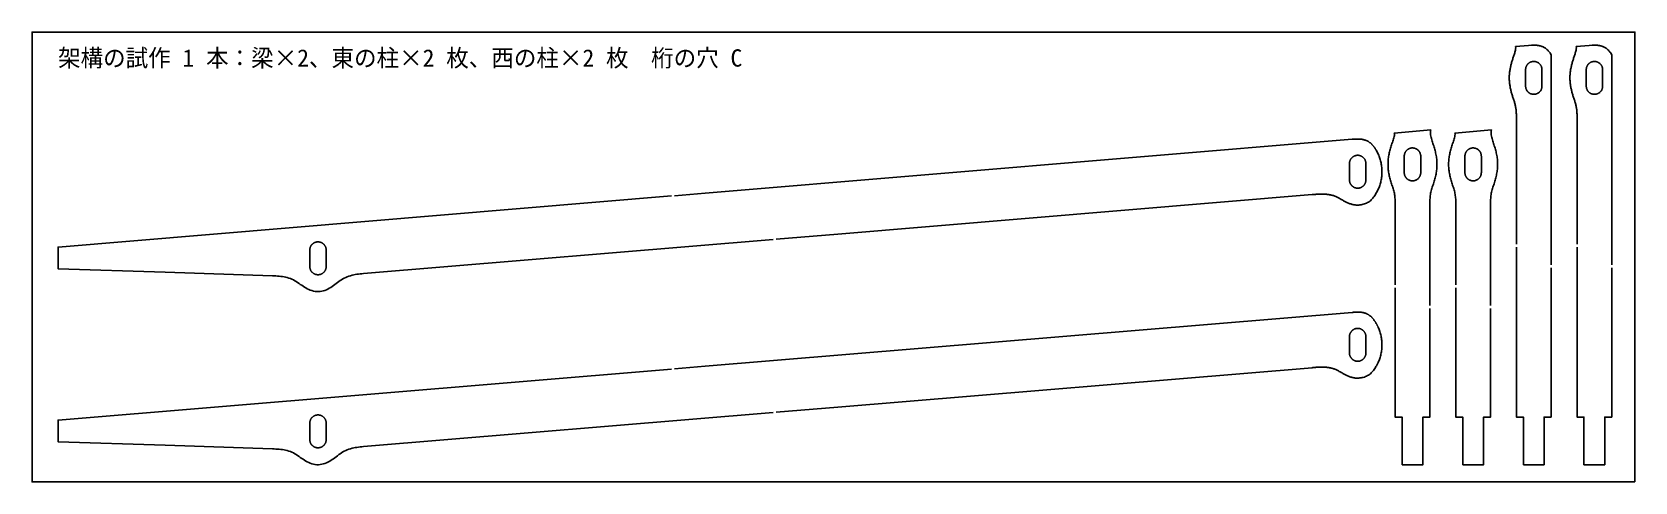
# Model space of a CAD drawing. Header units: millimetres. Extents: x 0 to 185, y 0 to 52.
import ezdxf

# ---------------------------------------------------------------- set-up
doc = ezdxf.new("R2010")
doc.units = ezdxf.units.MM
doc.layers.add('CUT_red', color=1, linetype='Continuous', true_color=0xff0000)
doc.layers.add('REF_delete', color=7, linetype='Continuous')

msp = doc.modelspace()

# ---------------------------------------------------------------- linework, layer by layer
at = {"layer": 'CUT_red', "true_color": 0xff0000}
for points in [[(171.32, 27.48), (171.32, 42.12), (171.32, 42.32), (171.32, 42.42), (171.32, 42.52), (171.31, 42.62), (171.31, 42.73), (171.3, 42.83), (171.29, 42.93), (171.28, 43.03), (171.27, 43.13), (171.25, 43.23), (171.23, 43.33), (171.21, 43.43), (171.19, 43.53), (171.17, 43.63), (171.14, 43.73), (171.11, 43.84), (171.08, 43.94), (171.05, 44.04), (171.02, 44.14), (170.98, 44.24), (170.95, 44.34), (170.92, 44.44), (170.88, 44.54), (170.85, 44.64), (170.82, 44.74), (170.79, 44.84), (170.76, 44.95), (170.73, 45.05), (170.7, 45.15), (170.68, 45.25), (170.66, 45.35), (170.63, 45.45), (170.61, 45.55), (170.59, 45.65), (170.58, 45.75), (170.56, 45.85), (170.55, 45.95), (170.53, 46.05), (170.52, 46.16), (170.52, 46.26), (170.51, 46.36), (170.5, 46.46), (170.5, 46.56), (170.5, 46.66), (170.5, 46.76), (170.5, 46.86), (170.5, 46.96), (170.51, 47.06), (170.52, 47.16), (170.53, 47.27), (170.54, 47.37), (170.55, 47.47), (170.56, 47.57), (170.58, 47.67), (170.6, 47.77), (170.62, 47.87), (170.64, 47.97), (170.66, 48.07), (170.68, 48.17), (170.71, 48.27), (170.74, 48.38), (170.77, 48.48), (170.79, 48.58), (170.83, 48.68), (170.86, 48.78), (170.89, 48.88), (170.92, 48.98), (170.96, 49.08), (170.99, 49.18), (171.02, 49.28), (171.06, 49.38), (171.09, 49.49), (171.12, 49.59), (171.15, 49.69), (171.17, 49.79), (171.2, 49.89), (171.22, 50), (171.23, 50.05), (171.23, 50.08), (171.23, 50.1), (171.24, 50.13), (171.24, 50.16), (171.24, 50.19), (171.24, 50.21), (171.23, 50.24), (171.23, 50.27), (171.22, 50.3), (171.22, 50.31), (171.22, 50.32), (172.7, 50.45), (173.06, 50.48), (173.24, 50.48), (173.41, 50.48), (173.59, 50.47), (173.67, 50.47), (173.76, 50.46), (173.84, 50.44), (173.92, 50.43), (174, 50.41), (174.08, 50.39), (174.16, 50.37), (174.24, 50.34), (174.31, 50.31), (174.39, 50.28), (174.46, 50.24), (174.53, 50.21), (174.6, 50.17), (174.66, 50.12), (174.73, 50.08), (174.76, 50.06), (174.79, 50.03), (174.83, 49.99), (174.94, 49.89), (174.99, 49.84), (175.04, 49.79), (175.08, 49.74), (175.12, 49.69), (175.2, 49.59), (175.27, 49.49), (175.33, 49.38), (175.33, 49.28), (175.33, 49.18), (175.33, 49.08), (175.33, 48.98), (175.33, 48.88), (175.33, 48.78), (175.33, 48.68), (175.33, 48.58), (175.33, 48.48), (175.33, 48.38), (175.33, 48.27), (175.33, 48.17), (175.33, 48.07), (175.33, 47.97), (175.33, 47.87), (175.33, 47.77), (175.33, 47.67), (175.33, 47.57), (175.33, 47.47), (175.33, 47.37), (175.33, 47.27), (175.33, 47.16), (175.33, 47.06), (175.33, 46.96), (175.33, 46.91), (175.33, 46.89), (175.33, 46.86), (175.33, 46.81), (175.33, 46.8), (175.33, 46.79), (175.33, 46.77), (175.33, 46.77), (175.33, 46.76), (175.33, 46.66), (175.33, 46.65), (175.33, 46.65), (175.33, 46.64), (175.33, 46.63), (175.33, 46.62), (175.33, 46.61), (175.33, 46.56), (175.33, 46.46), (175.33, 46.36), (175.33, 46.26), (175.33, 46.16), (175.33, 46.05), (175.33, 45.95), (175.33, 45.85), (175.33, 45.75), (175.33, 45.65), (175.33, 45.55), (175.33, 45.45), (175.33, 45.35), (175.33, 45.25), (175.33, 45.15), (175.33, 45.05), (175.33, 44.95), (175.33, 44.84), (175.33, 44.74), (175.33, 44.64), (175.33, 44.54), (175.33, 44.44), (175.33, 44.34), (175.33, 44.24), (175.33, 44.14), (175.33, 44.04), (175.33, 43.94), (175.33, 43.84), (175.33, 43.73), (175.33, 43.63), (175.33, 43.53), (175.33, 43.43), (175.33, 43.33), (175.33, 43.23), (175.33, 43.13), (175.33, 43.03), (175.33, 42.93), (175.33, 42.83), (175.33, 42.73), (175.33, 42.62), (175.33, 42.52), (175.33, 42.42), (175.33, 42.22), (175.33, 25.08)], [(178.32, 27.48), (178.32, 42.12), (178.32, 42.32), (178.32, 42.42), (178.32, 42.52), (178.31, 42.62), (178.31, 42.73), (178.3, 42.83), (178.29, 42.93), (178.28, 43.03), (178.27, 43.13), (178.25, 43.23), (178.23, 43.33), (178.21, 43.43), (178.19, 43.53), (178.17, 43.63), (178.14, 43.73), (178.11, 43.84), (178.08, 43.94), (178.05, 44.04), (178.02, 44.14), (177.98, 44.24), (177.95, 44.34), (177.92, 44.44), (177.88, 44.54), (177.85, 44.64), (177.82, 44.74), (177.79, 44.84), (177.76, 44.95), (177.73, 45.05), (177.7, 45.15), (177.68, 45.25), (177.66, 45.35), (177.63, 45.45), (177.61, 45.55), (177.59, 45.65), (177.58, 45.75), (177.56, 45.85), (177.55, 45.95), (177.53, 46.05), (177.52, 46.16), (177.52, 46.26), (177.51, 46.36), (177.5, 46.46), (177.5, 46.56), (177.5, 46.66), (177.5, 46.76), (177.5, 46.86), (177.5, 46.96), (177.51, 47.06), (177.52, 47.16), (177.53, 47.27), (177.54, 47.37), (177.55, 47.47), (177.56, 47.57), (177.58, 47.67), (177.6, 47.77), (177.62, 47.87), (177.64, 47.97), (177.66, 48.07), (177.68, 48.17), (177.71, 48.27), (177.74, 48.38), (177.77, 48.48), (177.79, 48.58), (177.83, 48.68), (177.86, 48.78), (177.89, 48.88), (177.92, 48.98), (177.96, 49.08), (177.99, 49.18), (178.02, 49.28), (178.06, 49.38), (178.09, 49.49), (178.12, 49.59), (178.15, 49.69), (178.17, 49.79), (178.2, 49.89), (178.22, 50), (178.23, 50.05), (178.23, 50.08), (178.23, 50.1), (178.24, 50.13), (178.24, 50.16), (178.24, 50.19), (178.24, 50.21), (178.23, 50.24), (178.23, 50.27), (178.22, 50.3), (178.22, 50.31), (178.22, 50.32), (179.7, 50.45), (180.06, 50.48), (180.24, 50.48), (180.41, 50.48), (180.59, 50.47), (180.67, 50.47), (180.76, 50.46), (180.84, 50.44), (180.92, 50.43), (181, 50.41), (181.08, 50.39), (181.16, 50.37), (181.24, 50.34), (181.31, 50.31), (181.39, 50.28), (181.46, 50.24), (181.53, 50.21), (181.6, 50.17), (181.66, 50.12), (181.73, 50.08), (181.76, 50.06), (181.79, 50.03), (181.83, 49.99), (181.94, 49.89), (181.99, 49.84), (182.04, 49.79), (182.08, 49.74), (182.12, 49.69), (182.2, 49.59), (182.27, 49.49), (182.33, 49.38), (182.33, 49.28), (182.33, 49.18), (182.33, 49.08), (182.33, 48.98), (182.33, 48.88), (182.33, 48.78), (182.33, 48.68), (182.33, 48.58), (182.33, 48.48), (182.33, 48.38), (182.33, 48.27), (182.33, 48.17), (182.33, 48.07), (182.33, 47.97), (182.33, 47.87), (182.33, 47.77), (182.33, 47.67), (182.33, 47.57), (182.33, 47.47), (182.33, 47.37), (182.33, 47.27), (182.33, 47.16), (182.33, 47.06), (182.33, 46.96), (182.33, 46.91), (182.33, 46.89), (182.33, 46.86), (182.33, 46.81), (182.33, 46.8), (182.33, 46.79), (182.33, 46.77), (182.33, 46.77), (182.33, 46.76), (182.33, 46.66), (182.33, 46.65), (182.33, 46.65), (182.33, 46.64), (182.33, 46.63), (182.33, 46.62), (182.33, 46.61), (182.33, 46.56), (182.33, 46.46), (182.33, 46.36), (182.33, 46.26), (182.33, 46.16), (182.33, 46.05), (182.33, 45.95), (182.33, 45.85), (182.33, 45.75), (182.33, 45.65), (182.33, 45.55), (182.33, 45.45), (182.33, 45.35), (182.33, 45.25), (182.33, 45.15), (182.33, 45.05), (182.33, 44.95), (182.33, 44.84), (182.33, 44.74), (182.33, 44.64), (182.33, 44.54), (182.33, 44.44), (182.33, 44.34), (182.33, 44.24), (182.33, 44.14), (182.33, 44.04), (182.33, 43.94), (182.33, 43.84), (182.33, 43.73), (182.33, 43.63), (182.33, 43.53), (182.33, 43.43), (182.33, 43.33), (182.33, 43.23), (182.33, 43.13), (182.33, 43.03), (182.33, 42.93), (182.33, 42.83), (182.33, 42.73), (182.33, 42.62), (182.33, 42.52), (182.33, 42.42), (182.33, 42.22), (182.33, 25.08)], [(174.27, 45.75), (174.27, 47.65), (174.27, 47.7), (174.27, 47.74), (174.26, 47.79), (174.26, 47.84), (174.25, 47.88), (174.23, 47.93), (174.22, 47.97), (174.2, 48.01), (174.18, 48.06), (174.16, 48.1), (174.14, 48.14), (174.11, 48.18), (174.09, 48.22), (174.06, 48.25), (174.03, 48.29), (174, 48.32), (173.96, 48.35), (173.93, 48.38), (173.89, 48.41), (173.85, 48.44), (173.81, 48.46), (173.77, 48.49), (173.73, 48.51), (173.69, 48.53), (173.65, 48.54), (173.6, 48.56), (173.56, 48.57), (173.51, 48.58), (173.46, 48.59), (173.42, 48.6), (173.37, 48.6), (173.32, 48.6), (173.28, 48.6), (173.23, 48.6), (173.19, 48.59), (173.14, 48.58), (173.09, 48.57), (173.05, 48.56), (173, 48.54), (172.96, 48.53), (172.92, 48.51), (172.88, 48.49), (172.84, 48.46), (172.8, 48.44), (172.76, 48.41), (172.72, 48.38), (172.69, 48.35), (172.65, 48.32), (172.62, 48.29), (172.59, 48.25), (172.56, 48.22), (172.54, 48.18), (172.51, 48.14), (172.49, 48.1), (172.47, 48.06), (172.45, 48.01), (172.43, 47.97), (172.42, 47.93), (172.4, 47.88), (172.39, 47.84), (172.39, 47.79), (172.38, 47.74), (172.38, 47.7), (172.38, 47.65), (172.38, 45.75), (172.38, 45.7), (172.38, 45.66), (172.39, 45.61), (172.39, 45.56), (172.4, 45.52), (172.42, 45.47), (172.43, 45.43), (172.45, 45.39), (172.47, 45.34), (172.49, 45.3), (172.51, 45.26), (172.54, 45.22), (172.56, 45.18), (172.59, 45.15), (172.62, 45.11), (172.65, 45.08), (172.69, 45.05), (172.72, 45.02), (172.76, 44.99), (172.8, 44.96), (172.84, 44.94), (172.88, 44.91), (172.92, 44.89), (172.96, 44.87), (173, 44.86), (173.05, 44.84), (173.09, 44.83), (173.14, 44.82), (173.19, 44.81), (173.23, 44.8), (173.28, 44.8), (173.32, 44.8), (173.37, 44.8), (173.42, 44.8), (173.46, 44.81), (173.51, 44.82), (173.56, 44.83), (173.6, 44.84), (173.65, 44.86), (173.69, 44.87), (173.73, 44.89), (173.77, 44.91), (173.81, 44.94), (173.85, 44.96), (173.89, 44.99), (173.93, 45.02), (173.96, 45.05), (174, 45.08), (174.03, 45.11), (174.06, 45.15), (174.09, 45.18), (174.11, 45.22), (174.14, 45.26), (174.16, 45.3), (174.18, 45.34), (174.2, 45.39), (174.22, 45.43), (174.23, 45.47), (174.25, 45.52), (174.26, 45.56), (174.26, 45.61), (174.27, 45.66), (174.27, 45.7), (174.27, 45.75)], [(181.27, 45.75), (181.27, 47.65), (181.27, 47.7), (181.27, 47.74), (181.26, 47.79), (181.26, 47.84), (181.25, 47.88), (181.23, 47.93), (181.22, 47.97), (181.2, 48.01), (181.18, 48.06), (181.16, 48.1), (181.14, 48.14), (181.11, 48.18), (181.09, 48.22), (181.06, 48.25), (181.03, 48.29), (181, 48.32), (180.96, 48.35), (180.93, 48.38), (180.89, 48.41), (180.85, 48.44), (180.81, 48.46), (180.77, 48.49), (180.73, 48.51), (180.69, 48.53), (180.65, 48.54), (180.6, 48.56), (180.56, 48.57), (180.51, 48.58), (180.46, 48.59), (180.42, 48.6), (180.37, 48.6), (180.32, 48.6), (180.28, 48.6), (180.23, 48.6), (180.19, 48.59), (180.14, 48.58), (180.09, 48.57), (180.05, 48.56), (180, 48.54), (179.96, 48.53), (179.92, 48.51), (179.88, 48.49), (179.84, 48.46), (179.8, 48.44), (179.76, 48.41), (179.72, 48.38), (179.69, 48.35), (179.65, 48.32), (179.62, 48.29), (179.59, 48.25), (179.56, 48.22), (179.54, 48.18), (179.51, 48.14), (179.49, 48.1), (179.47, 48.06), (179.45, 48.01), (179.43, 47.97), (179.42, 47.93), (179.4, 47.88), (179.39, 47.84), (179.39, 47.79), (179.38, 47.74), (179.38, 47.7), (179.38, 47.65), (179.38, 45.75), (179.38, 45.7), (179.38, 45.66), (179.39, 45.61), (179.39, 45.56), (179.4, 45.52), (179.42, 45.47), (179.43, 45.43), (179.45, 45.39), (179.47, 45.34), (179.49, 45.3), (179.51, 45.26), (179.54, 45.22), (179.56, 45.18), (179.59, 45.15), (179.62, 45.11), (179.65, 45.08), (179.69, 45.05), (179.72, 45.02), (179.76, 44.99), (179.8, 44.96), (179.84, 44.94), (179.88, 44.91), (179.92, 44.89), (179.96, 44.87), (180, 44.86), (180.05, 44.84), (180.09, 44.83), (180.14, 44.82), (180.19, 44.81), (180.23, 44.8), (180.28, 44.8), (180.32, 44.8), (180.37, 44.8), (180.42, 44.8), (180.46, 44.81), (180.51, 44.82), (180.56, 44.83), (180.6, 44.84), (180.65, 44.86), (180.69, 44.87), (180.73, 44.89), (180.77, 44.91), (180.81, 44.94), (180.85, 44.96), (180.89, 44.99), (180.93, 45.02), (180.96, 45.05), (181, 45.08), (181.03, 45.11), (181.06, 45.15), (181.09, 45.18), (181.11, 45.22), (181.14, 45.26), (181.16, 45.3), (181.18, 45.34), (181.2, 45.39), (181.22, 45.43), (181.23, 45.47), (181.25, 45.52), (181.26, 45.56), (181.26, 45.61), (181.27, 45.66), (181.27, 45.7), (181.27, 45.75)], [(74.16, 33.08), (77.69, 33.37), (152.38, 39.6), (152.44, 39.6), (152.5, 39.61)], [(152.5, 39.61), (152.56, 39.61), (152.62, 39.62), (152.68, 39.62), (152.74, 39.62), (152.79, 39.63), (152.85, 39.63), (152.91, 39.63), (152.97, 39.63), (153.03, 39.63), (153.09, 39.63), (153.15, 39.63), (153.2, 39.63), (153.26, 39.62), (153.32, 39.62), (153.37, 39.61), (153.43, 39.61), (153.49, 39.6), (153.54, 39.59), (153.6, 39.58), (153.65, 39.57), (153.7, 39.55), (153.76, 39.54), (153.81, 39.52), (153.86, 39.51), (153.91, 39.49), (153.96, 39.47), (154.01, 39.45), (154.06, 39.43), (154.11, 39.41), (154.16, 39.38), (154.2, 39.36), (154.25, 39.33), (154.29, 39.3), (154.34, 39.27), (154.38, 39.24), (154.42, 39.21), (154.46, 39.18), (154.5, 39.15), (154.54, 39.11), (154.58, 39.08), (154.62, 39.04), (154.65, 39.01), (154.69, 38.97), (154.72, 38.93), (154.76, 38.89), (154.79, 38.85), (154.82, 38.81), (154.85, 38.77), (154.88, 38.73), (154.91, 38.68), (154.94, 38.64), (154.97, 38.6), (155, 38.55), (155.03, 38.51), (155.05, 38.47), (155.08, 38.42), (155.11, 38.38), (155.13, 38.33), (155.2, 38.22), (155.26, 38.1), (155.32, 37.99), (155.38, 37.87), (155.43, 37.75), (155.48, 37.63), (155.52, 37.5), (155.57, 37.38), (155.6, 37.25), (155.64, 37.13), (155.67, 37), (155.7, 36.87), (155.72, 36.74), (155.74, 36.61), (155.76, 36.48), (155.78, 36.35), (155.79, 36.22), (155.79, 36.09), (155.8, 35.96), (155.8, 35.83), (155.8, 35.7), (155.79, 35.56), (155.78, 35.43), (155.77, 35.3), (155.76, 35.17), (155.74, 35.04), (155.71, 34.91), (155.69, 34.78), (155.66, 34.66), (155.63, 34.53), (155.59, 34.4), (155.55, 34.28), (155.51, 34.15), (155.46, 34.03), (155.41, 33.91), (155.36, 33.79), (155.3, 33.67), (155.24, 33.56), (155.18, 33.44), (155.11, 33.33), (155.04, 33.22), (154.97, 33.11), (154.89, 33), (154.81, 32.9), (154.73, 32.8), (154.64, 32.7), (154.55, 32.6), (154.46, 32.51), (154.36, 32.42), (154.25, 32.34), (154.14, 32.29), (154.02, 32.23), (153.9, 32.18), (153.77, 32.13), (153.65, 32.09), (153.52, 32.06), (153.39, 32.04), (153.26, 32.02), (153.13, 32), (153, 32), (152.91, 32), (152.82, 32), (152.72, 32.01), (152.63, 32.02), (152.54, 32.04), (152.45, 32.06), (152.36, 32.08), (152.28, 32.1), (152.19, 32.13), (152.1, 32.16), (152.01, 32.19), (151.93, 32.22), (151.84, 32.26), (151.76, 32.3), (151.68, 32.34), (151.6, 32.38), (151.51, 32.42), (151.43, 32.46), (151.35, 32.51), (151.27, 32.55), (151.19, 32.6), (151.11, 32.65), (151.04, 32.69), (150.96, 32.74), (150.88, 32.78), (150.79, 32.83), (150.71, 32.87), (150.63, 32.91), (150.55, 32.95), (150.46, 32.99), (150.38, 33.02), (150.29, 33.06), (150.21, 33.09), (150.12, 33.11), (150.03, 33.14), (149.94, 33.16), (149.85, 33.18), (149.76, 33.2), (149.67, 33.22), (149.58, 33.23), (149.49, 33.24), (149.4, 33.25), (149.31, 33.26), (149.22, 33.26), (149.12, 33.27), (149.03, 33.27), (148.94, 33.27), (148.85, 33.27), (148.76, 33.27), (148.67, 33.27), (148.57, 33.27), (148.48, 33.26), (148.39, 33.26), (148.3, 33.25), (148.21, 33.25), (148.12, 33.24), (148.02, 33.23), (147.93, 33.23), (147.84, 33.22), (147.75, 33.21), (93, 28.65), (85.89, 28.06)], [(157.32, 22.78), (157.32, 32.12), (157.32, 32.26), (157.32, 32.4), (157.32, 32.54), (157.31, 32.68), (157.3, 32.82), (157.29, 32.96), (157.27, 33.1), (157.25, 33.24), (157.23, 33.37), (157.2, 33.51), (157.16, 33.65), (157.13, 33.78), (157.09, 33.92), (157.05, 34.05), (157, 34.18), (156.96, 34.32), (156.91, 34.45), (156.87, 34.58), (156.83, 34.71), (156.79, 34.85), (156.75, 34.98), (156.71, 35.12), (156.68, 35.25), (156.65, 35.39), (156.62, 35.53), (156.59, 35.66), (156.57, 35.8), (156.55, 35.94), (156.53, 36.08), (156.52, 36.22), (156.51, 36.36), (156.5, 36.5), (156.5, 36.64), (156.5, 36.78), (156.5, 36.92), (156.51, 37.06), (156.52, 37.2), (156.53, 37.34), (156.55, 37.48), (156.57, 37.61), (156.59, 37.75), (156.62, 37.89), (156.65, 38.03), (156.68, 38.16), (156.72, 38.3), (156.75, 38.43), (156.79, 38.57), (156.83, 38.7), (156.88, 38.84), (156.92, 38.97), (156.96, 39.1), (157.01, 39.23), (157.05, 39.37), (157.09, 39.5), (157.13, 39.64), (157.17, 39.77), (157.2, 39.91), (157.23, 40.04), (157.24, 40.18), (157.22, 40.32), (159.33, 40.5), (161.43, 40.68), (161.4, 40.53), (161.39, 40.38), (161.39, 40.24), (161.41, 40.1), (161.44, 39.96), (161.47, 39.82), (161.51, 39.68), (161.55, 39.54), (161.59, 39.4), (161.63, 39.26), (161.68, 39.13), (161.72, 38.99), (161.77, 38.85), (161.81, 38.71), (161.85, 38.58), (161.9, 38.44), (161.93, 38.3), (161.97, 38.16), (162, 38.02), (162.03, 37.88), (162.06, 37.74), (162.08, 37.59), (162.1, 37.45), (162.12, 37.31), (162.13, 37.16), (162.14, 37.02), (162.15, 36.88), (162.15, 36.73), (162.15, 36.59), (162.14, 36.44), (162.14, 36.3), (162.13, 36.16), (162.11, 36.01), (162.09, 35.87), (162.07, 35.73), (162.04, 35.59), (162.02, 35.45), (161.98, 35.3), (161.95, 35.16), (161.91, 35.03), (161.87, 34.89), (161.83, 34.75), (161.79, 34.61), (161.74, 34.47), (161.7, 34.34), (161.65, 34.2), (161.61, 34.06), (161.56, 33.93), (161.52, 33.79), (161.49, 33.65), (161.45, 33.51), (161.42, 33.37), (161.4, 33.23), (161.38, 33.08), (161.36, 32.94), (161.35, 32.8), (161.34, 32.65), (161.33, 32.51), (161.33, 32.36), (161.33, 32.22), (161.33, 21.36), (161.33, 20.38)], [(164.32, 22.78), (164.32, 32.12), (164.32, 32.26), (164.32, 32.4), (164.32, 32.54), (164.31, 32.68), (164.3, 32.82), (164.29, 32.96), (164.27, 33.1), (164.25, 33.24), (164.23, 33.37), (164.2, 33.51), (164.16, 33.65), (164.13, 33.78), (164.09, 33.92), (164.05, 34.05), (164, 34.18), (163.96, 34.32), (163.91, 34.45), (163.87, 34.58), (163.83, 34.71), (163.79, 34.85), (163.75, 34.98), (163.71, 35.12), (163.68, 35.25), (163.65, 35.39), (163.62, 35.53), (163.59, 35.66), (163.57, 35.8), (163.55, 35.94), (163.53, 36.08), (163.52, 36.22), (163.51, 36.36), (163.5, 36.5), (163.5, 36.64), (163.5, 36.78), (163.5, 36.92), (163.51, 37.06), (163.52, 37.2), (163.53, 37.34), (163.55, 37.48), (163.57, 37.61), (163.59, 37.75), (163.62, 37.89), (163.65, 38.03), (163.68, 38.16), (163.72, 38.3), (163.75, 38.43), (163.79, 38.57), (163.83, 38.7), (163.88, 38.84), (163.92, 38.97), (163.96, 39.1), (164.01, 39.23), (164.05, 39.37), (164.09, 39.5), (164.13, 39.64), (164.17, 39.77), (164.2, 39.91), (164.23, 40.04), (164.24, 40.18), (164.22, 40.32), (166.33, 40.5), (168.43, 40.68), (168.4, 40.53), (168.39, 40.38), (168.39, 40.24), (168.41, 40.1), (168.44, 39.96), (168.47, 39.82), (168.51, 39.68), (168.55, 39.54), (168.59, 39.4), (168.63, 39.26), (168.68, 39.13), (168.72, 38.99), (168.77, 38.85), (168.81, 38.71), (168.85, 38.58), (168.9, 38.44), (168.93, 38.3), (168.97, 38.16), (169, 38.02), (169.03, 37.88), (169.06, 37.74), (169.08, 37.59), (169.1, 37.45), (169.12, 37.31), (169.13, 37.16), (169.14, 37.02), (169.15, 36.88), (169.15, 36.73), (169.15, 36.59), (169.14, 36.44), (169.14, 36.3), (169.13, 36.16), (169.11, 36.01), (169.09, 35.87), (169.07, 35.73), (169.04, 35.59), (169.02, 35.45), (168.98, 35.3), (168.95, 35.16), (168.91, 35.03), (168.87, 34.89), (168.83, 34.75), (168.79, 34.61), (168.74, 34.47), (168.7, 34.34), (168.65, 34.2), (168.61, 34.06), (168.56, 33.93), (168.52, 33.79), (168.49, 33.65), (168.45, 33.51), (168.42, 33.37), (168.4, 33.23), (168.38, 33.08), (168.36, 32.94), (168.35, 32.8), (168.34, 32.65), (168.33, 32.51), (168.33, 32.36), (168.33, 32.22), (168.33, 21.36), (168.33, 20.38)], [(153.95, 34.9), (153.95, 36.8), (153.95, 36.85), (153.95, 36.89), (153.94, 36.94), (153.93, 36.99), (153.92, 37.03), (153.91, 37.08), (153.89, 37.12), (153.88, 37.16), (153.86, 37.21), (153.84, 37.25), (153.81, 37.29), (153.79, 37.33), (153.76, 37.37), (153.73, 37.4), (153.7, 37.44), (153.67, 37.47), (153.64, 37.5), (153.6, 37.53), (153.57, 37.56), (153.53, 37.59), (153.49, 37.61), (153.45, 37.64), (153.41, 37.66), (153.36, 37.68), (153.32, 37.69), (153.28, 37.71), (153.23, 37.72), (153.19, 37.73), (153.14, 37.74), (153.09, 37.75), (153.05, 37.75), (153, 37.75), (152.95, 37.75), (152.91, 37.75), (152.86, 37.74), (152.81, 37.73), (152.77, 37.72), (152.72, 37.71), (152.68, 37.69), (152.64, 37.68), (152.59, 37.66), (152.55, 37.64), (152.51, 37.61), (152.47, 37.59), (152.43, 37.56), (152.4, 37.53), (152.36, 37.5), (152.33, 37.47), (152.3, 37.44), (152.27, 37.4), (152.24, 37.37), (152.21, 37.33), (152.19, 37.29), (152.16, 37.25), (152.14, 37.21), (152.12, 37.16), (152.11, 37.12), (152.09, 37.08), (152.08, 37.03), (152.07, 36.99), (152.06, 36.94), (152.05, 36.89), (152.05, 36.85), (152.05, 36.8), (152.05, 34.9), (152.05, 34.85), (152.05, 34.81), (152.06, 34.76), (152.07, 34.71), (152.08, 34.67), (152.09, 34.62), (152.11, 34.58), (152.12, 34.54), (152.14, 34.49), (152.16, 34.45), (152.19, 34.41), (152.21, 34.37), (152.24, 34.33), (152.27, 34.3), (152.3, 34.26), (152.33, 34.23), (152.36, 34.2), (152.4, 34.17), (152.43, 34.14), (152.47, 34.11), (152.51, 34.09), (152.55, 34.06), (152.59, 34.04), (152.64, 34.02), (152.68, 34.01), (152.72, 33.99), (152.77, 33.98), (152.81, 33.97), (152.86, 33.96), (152.91, 33.95), (152.95, 33.95), (153, 33.95), (153.05, 33.95), (153.09, 33.95), (153.14, 33.96), (153.19, 33.97), (153.23, 33.98), (153.28, 33.99), (153.32, 34.01), (153.36, 34.02), (153.41, 34.04), (153.45, 34.06), (153.49, 34.09), (153.53, 34.11), (153.57, 34.14), (153.6, 34.17), (153.64, 34.2), (153.67, 34.23), (153.7, 34.26), (153.73, 34.3), (153.76, 34.33), (153.79, 34.37), (153.81, 34.41), (153.84, 34.45), (153.86, 34.49), (153.88, 34.54), (153.89, 34.58), (153.91, 34.62), (153.92, 34.67), (153.93, 34.71), (153.94, 34.76), (153.95, 34.81), (153.95, 34.85), (153.95, 34.9)], [(160.28, 35.75), (160.28, 37.65), (160.27, 37.7), (160.27, 37.74), (160.26, 37.79), (160.26, 37.84), (160.25, 37.88), (160.23, 37.93), (160.22, 37.97), (160.2, 38.01), (160.18, 38.06), (160.16, 38.1), (160.14, 38.14), (160.11, 38.18), (160.09, 38.22), (160.06, 38.25), (160.03, 38.29), (160, 38.32), (159.96, 38.35), (159.93, 38.38), (159.89, 38.41), (159.85, 38.44), (159.81, 38.46), (159.77, 38.49), (159.73, 38.51), (159.69, 38.53), (159.65, 38.54), (159.6, 38.56), (159.56, 38.57), (159.51, 38.58), (159.46, 38.59), (159.42, 38.6), (159.37, 38.6), (159.33, 38.6), (159.28, 38.6), (159.23, 38.6), (159.19, 38.59), (159.14, 38.58), (159.09, 38.57), (159.05, 38.56), (159.01, 38.54), (158.96, 38.53), (158.92, 38.51), (158.88, 38.49), (158.84, 38.46), (158.8, 38.44), (158.76, 38.41), (158.72, 38.38), (158.69, 38.35), (158.65, 38.32), (158.62, 38.29), (158.59, 38.25), (158.56, 38.22), (158.54, 38.18), (158.51, 38.14), (158.49, 38.1), (158.47, 38.06), (158.45, 38.01), (158.43, 37.97), (158.42, 37.93), (158.4, 37.88), (158.39, 37.84), (158.39, 37.79), (158.38, 37.74), (158.38, 37.7), (158.38, 37.65), (158.38, 35.75), (158.38, 35.7), (158.38, 35.66), (158.39, 35.61), (158.39, 35.56), (158.4, 35.52), (158.42, 35.47), (158.43, 35.43), (158.45, 35.39), (158.47, 35.34), (158.49, 35.3), (158.51, 35.26), (158.54, 35.22), (158.56, 35.18), (158.59, 35.15), (158.62, 35.11), (158.65, 35.08), (158.69, 35.05), (158.72, 35.02), (158.76, 34.99), (158.8, 34.96), (158.84, 34.94), (158.88, 34.91), (158.92, 34.89), (158.96, 34.87), (159.01, 34.86), (159.05, 34.84), (159.09, 34.83), (159.14, 34.82), (159.19, 34.81), (159.23, 34.8), (159.28, 34.8), (159.33, 34.8), (159.37, 34.8), (159.42, 34.8), (159.46, 34.81), (159.51, 34.82), (159.56, 34.83), (159.6, 34.84), (159.65, 34.86), (159.69, 34.87), (159.73, 34.89), (159.77, 34.91), (159.81, 34.94), (159.85, 34.96), (159.89, 34.99), (159.93, 35.02), (159.96, 35.05), (160, 35.08), (160.03, 35.11), (160.06, 35.15), (160.09, 35.18), (160.11, 35.22), (160.14, 35.26), (160.16, 35.3), (160.18, 35.34), (160.2, 35.39), (160.22, 35.43), (160.23, 35.47), (160.25, 35.52), (160.26, 35.56), (160.26, 35.61), (160.27, 35.66), (160.27, 35.7), (160.28, 35.75)], [(167.28, 35.75), (167.28, 37.65), (167.27, 37.7), (167.27, 37.74), (167.26, 37.79), (167.26, 37.84), (167.25, 37.88), (167.23, 37.93), (167.22, 37.97), (167.2, 38.01), (167.18, 38.06), (167.16, 38.1), (167.14, 38.14), (167.11, 38.18), (167.09, 38.22), (167.06, 38.25), (167.03, 38.29), (167, 38.32), (166.96, 38.35), (166.93, 38.38), (166.89, 38.41), (166.85, 38.44), (166.81, 38.46), (166.77, 38.49), (166.73, 38.51), (166.69, 38.53), (166.65, 38.54), (166.6, 38.56), (166.56, 38.57), (166.51, 38.58), (166.46, 38.59), (166.42, 38.6), (166.37, 38.6), (166.33, 38.6), (166.28, 38.6), (166.23, 38.6), (166.19, 38.59), (166.14, 38.58), (166.09, 38.57), (166.05, 38.56), (166.01, 38.54), (165.96, 38.53), (165.92, 38.51), (165.88, 38.49), (165.84, 38.46), (165.8, 38.44), (165.76, 38.41), (165.72, 38.38), (165.69, 38.35), (165.65, 38.32), (165.62, 38.29), (165.59, 38.25), (165.56, 38.22), (165.54, 38.18), (165.51, 38.14), (165.49, 38.1), (165.47, 38.06), (165.45, 38.01), (165.43, 37.97), (165.42, 37.93), (165.4, 37.88), (165.39, 37.84), (165.39, 37.79), (165.38, 37.74), (165.38, 37.7), (165.38, 37.65), (165.38, 35.75), (165.38, 35.7), (165.38, 35.66), (165.39, 35.61), (165.39, 35.56), (165.4, 35.52), (165.42, 35.47), (165.43, 35.43), (165.45, 35.39), (165.47, 35.34), (165.49, 35.3), (165.51, 35.26), (165.54, 35.22), (165.56, 35.18), (165.59, 35.15), (165.62, 35.11), (165.65, 35.08), (165.69, 35.05), (165.72, 35.02), (165.76, 34.99), (165.8, 34.96), (165.84, 34.94), (165.88, 34.91), (165.92, 34.89), (165.96, 34.87), (166.01, 34.86), (166.05, 34.84), (166.09, 34.83), (166.14, 34.82), (166.19, 34.81), (166.23, 34.8), (166.28, 34.8), (166.33, 34.8), (166.37, 34.8), (166.42, 34.8), (166.46, 34.81), (166.51, 34.82), (166.56, 34.83), (166.6, 34.84), (166.65, 34.86), (166.69, 34.87), (166.73, 34.89), (166.77, 34.91), (166.81, 34.94), (166.85, 34.96), (166.89, 34.99), (166.93, 35.02), (166.96, 35.05), (167, 35.08), (167.03, 35.11), (167.06, 35.15), (167.09, 35.18), (167.11, 35.22), (167.14, 35.26), (167.16, 35.3), (167.18, 35.34), (167.2, 35.39), (167.22, 35.43), (167.23, 35.47), (167.25, 35.52), (167.26, 35.56), (167.26, 35.61), (167.27, 35.66), (167.27, 35.7), (167.28, 35.75)], [(85.54, 28.03), (38.25, 24.09), (38.06, 24.07), (37.87, 24.05), (37.68, 24.03), (37.49, 24), (37.3, 23.97), (37.12, 23.93), (36.93, 23.89), (36.75, 23.84), (36.56, 23.79), (36.38, 23.72), (36.21, 23.65), (36.04, 23.57), (35.87, 23.48), (35.71, 23.38), (35.55, 23.27), (35.4, 23.16), (35.24, 23.04), (35.09, 22.92), (34.94, 22.81), (34.79, 22.69), (34.63, 22.58), (34.48, 22.48), (34.31, 22.38), (34.14, 22.29), (33.97, 22.21), (33.79, 22.14), (33.61, 22.08), (33.43, 22.04), (33.24, 22.01), (33.05, 22), (32.86, 22), (32.67, 22.02), (32.48, 22.06), (32.29, 22.11), (32.11, 22.17), (31.94, 22.24), (31.77, 22.32), (31.6, 22.42), (31.44, 22.52), (31.28, 22.62), (31.12, 22.73), (30.96, 22.84), (30.81, 22.95), (30.65, 23.06), (30.49, 23.16), (30.33, 23.26), (30.16, 23.35), (29.99, 23.43), (29.81, 23.51), (29.63, 23.57), (29.45, 23.62), (29.27, 23.67), (29.08, 23.71), (28.89, 23.74), (28.7, 23.76), (28.51, 23.78), (28.32, 23.79), (28.13, 23.81), (27.94, 23.82), (27.75, 23.82), (15.37, 24.24), (3, 24.65), (3, 25.9), (3, 27.15), (73.81, 33.05)], [(33.95, 26.8), (33.95, 26.85), (33.95, 26.89), (33.94, 26.94), (33.93, 26.99), (33.92, 27.03), (33.91, 27.08), (33.89, 27.12), (33.88, 27.16), (33.86, 27.21), (33.84, 27.25), (33.81, 27.29), (33.79, 27.33), (33.76, 27.37), (33.73, 27.4), (33.7, 27.44), (33.67, 27.47), (33.64, 27.5), (33.6, 27.53), (33.57, 27.56), (33.53, 27.59), (33.49, 27.61), (33.45, 27.64), (33.41, 27.66), (33.36, 27.68), (33.32, 27.69), (33.28, 27.71), (33.23, 27.72), (33.19, 27.73), (33.14, 27.74), (33.09, 27.75), (33.05, 27.75), (33, 27.75), (32.95, 27.75), (32.91, 27.75), (32.86, 27.74), (32.81, 27.73), (32.77, 27.72), (32.72, 27.71), (32.68, 27.69), (32.64, 27.68), (32.59, 27.66), (32.55, 27.64), (32.51, 27.61), (32.47, 27.59), (32.43, 27.56), (32.4, 27.53), (32.36, 27.5), (32.33, 27.47), (32.3, 27.44), (32.27, 27.4), (32.24, 27.37), (32.21, 27.33), (32.19, 27.29), (32.16, 27.25), (32.14, 27.21), (32.12, 27.16), (32.11, 27.12), (32.09, 27.08), (32.08, 27.03), (32.07, 26.99), (32.06, 26.94), (32.05, 26.89), (32.05, 26.85), (32.05, 26.8), (32.05, 24.9), (32.05, 24.85), (32.05, 24.81), (32.06, 24.76), (32.07, 24.71), (32.08, 24.67), (32.09, 24.62), (32.11, 24.58), (32.12, 24.54), (32.14, 24.49), (32.16, 24.45), (32.19, 24.41), (32.21, 24.37), (32.24, 24.33), (32.27, 24.3), (32.3, 24.26), (32.33, 24.23), (32.36, 24.2), (32.4, 24.17), (32.43, 24.14), (32.47, 24.11), (32.51, 24.09), (32.55, 24.06), (32.59, 24.04), (32.64, 24.02), (32.68, 24.01), (32.72, 23.99), (32.77, 23.98), (32.81, 23.97), (32.86, 23.96), (32.91, 23.95), (32.95, 23.95), (33, 23.95), (33.05, 23.95), (33.09, 23.95), (33.14, 23.96), (33.19, 23.97), (33.23, 23.98), (33.28, 23.99), (33.32, 24.01), (33.36, 24.02), (33.41, 24.04), (33.45, 24.06), (33.49, 24.09), (33.53, 24.11), (33.57, 24.14), (33.6, 24.17), (33.64, 24.2), (33.67, 24.23), (33.7, 24.26), (33.73, 24.3), (33.76, 24.33), (33.79, 24.37), (33.81, 24.41), (33.84, 24.45), (33.86, 24.49), (33.88, 24.54), (33.89, 24.58), (33.91, 24.62), (33.92, 24.67), (33.93, 24.71), (33.94, 24.76), (33.95, 24.81), (33.95, 24.85), (33.95, 24.9), (33.95, 26.8)], [(172.12, 2), (172.12, 7.5), (171.32, 7.5), (171.32, 10.5), (171.32, 10.51), (171.32, 25.5), (171.32, 27.13)], [(179.12, 2), (179.12, 7.5), (178.32, 7.5), (178.32, 10.5), (178.32, 10.51), (178.32, 25.5), (178.32, 27.13)], [(175.33, 24.73), (175.32, 10.5), (175.32, 7.5), (174.52, 7.5), (174.52, 2), (172.12, 2)], [(182.33, 24.73), (182.32, 10.5), (182.32, 7.5), (181.52, 7.5), (181.52, 2), (179.12, 2)], [(158.13, 2), (158.13, 7.5), (157.32, 7.5), (157.32, 10.5), (157.32, 10.51), (157.32, 21.31), (157.32, 22.43)], [(165.13, 2), (165.13, 7.5), (164.32, 7.5), (164.32, 10.5), (164.32, 10.51), (164.32, 21.31), (164.32, 22.43)], [(74.16, 13.08), (77.69, 13.37), (152.38, 19.6), (152.44, 19.6), (152.5, 19.61)], [(152.5, 19.61), (152.56, 19.61), (152.62, 19.62), (152.68, 19.62), (152.74, 19.62), (152.79, 19.63), (152.85, 19.63), (152.91, 19.63), (152.97, 19.63), (153.03, 19.63), (153.09, 19.63), (153.15, 19.63), (153.2, 19.63), (153.26, 19.62), (153.32, 19.62), (153.37, 19.61), (153.43, 19.61), (153.49, 19.6), (153.54, 19.59), (153.6, 19.58), (153.65, 19.57), (153.7, 19.55), (153.76, 19.54), (153.81, 19.52), (153.86, 19.51), (153.91, 19.49), (153.96, 19.47), (154.01, 19.45), (154.06, 19.43), (154.11, 19.41), (154.16, 19.38), (154.2, 19.36), (154.25, 19.33), (154.29, 19.3), (154.34, 19.27), (154.38, 19.24), (154.42, 19.21), (154.46, 19.18), (154.5, 19.15), (154.54, 19.11), (154.58, 19.08), (154.62, 19.04), (154.65, 19.01), (154.69, 18.97), (154.72, 18.93), (154.76, 18.89), (154.79, 18.85), (154.82, 18.81), (154.85, 18.77), (154.88, 18.73), (154.91, 18.68), (154.94, 18.64), (154.97, 18.6), (155, 18.55), (155.03, 18.51), (155.05, 18.47), (155.08, 18.42), (155.11, 18.38), (155.13, 18.33), (155.2, 18.22), (155.26, 18.1), (155.32, 17.99), (155.38, 17.87), (155.43, 17.75), (155.48, 17.63), (155.52, 17.5), (155.57, 17.38), (155.6, 17.25), (155.64, 17.13), (155.67, 17), (155.7, 16.87), (155.72, 16.74), (155.74, 16.61), (155.76, 16.48), (155.78, 16.35), (155.79, 16.22), (155.79, 16.09), (155.8, 15.96), (155.8, 15.83), (155.8, 15.7), (155.79, 15.56), (155.78, 15.43), (155.77, 15.3), (155.76, 15.17), (155.74, 15.04), (155.71, 14.91), (155.69, 14.78), (155.66, 14.66), (155.63, 14.53), (155.59, 14.4), (155.55, 14.28), (155.51, 14.15), (155.46, 14.03), (155.41, 13.91), (155.36, 13.79), (155.3, 13.67), (155.24, 13.56), (155.18, 13.44), (155.11, 13.33), (155.04, 13.22), (154.97, 13.11), (154.89, 13), (154.81, 12.9), (154.73, 12.8), (154.64, 12.7), (154.55, 12.6), (154.46, 12.51), (154.36, 12.42), (154.25, 12.34), (154.14, 12.29), (154.02, 12.23), (153.9, 12.18), (153.77, 12.13), (153.65, 12.09), (153.52, 12.06), (153.39, 12.04), (153.26, 12.02), (153.13, 12), (153, 12), (152.91, 12), (152.82, 12), (152.72, 12.01), (152.63, 12.02), (152.54, 12.04), (152.45, 12.06), (152.36, 12.08), (152.28, 12.1), (152.19, 12.13), (152.1, 12.16), (152.01, 12.19), (151.93, 12.22), (151.84, 12.26), (151.76, 12.3), (151.68, 12.34), (151.6, 12.38), (151.51, 12.42), (151.43, 12.46), (151.35, 12.51), (151.27, 12.55), (151.19, 12.6), (151.11, 12.65), (151.04, 12.69), (150.96, 12.74), (150.88, 12.78), (150.79, 12.83), (150.71, 12.87), (150.63, 12.91), (150.55, 12.95), (150.46, 12.99), (150.38, 13.02), (150.29, 13.06), (150.21, 13.09), (150.12, 13.11), (150.03, 13.14), (149.94, 13.16), (149.85, 13.18), (149.76, 13.2), (149.67, 13.22), (149.58, 13.23), (149.49, 13.24), (149.4, 13.25), (149.31, 13.26), (149.22, 13.26), (149.12, 13.27), (149.03, 13.27), (148.94, 13.27), (148.85, 13.27), (148.76, 13.27), (148.67, 13.27), (148.57, 13.27), (148.48, 13.26), (148.39, 13.26), (148.3, 13.25), (148.21, 13.25), (148.12, 13.24), (148.02, 13.23), (147.93, 13.23), (147.84, 13.22), (147.75, 13.21), (93, 8.65), (85.89, 8.06)], [(161.33, 20.03), (161.33, 10.51), (161.33, 10.5), (161.33, 7.5), (160.53, 7.5), (160.53, 2), (158.13, 2)], [(168.33, 20.03), (168.33, 10.51), (168.33, 10.5), (168.33, 7.5), (167.53, 7.5), (167.53, 2), (165.13, 2)], [(153.95, 14.9), (153.95, 16.8), (153.95, 16.85), (153.95, 16.89), (153.94, 16.94), (153.93, 16.99), (153.92, 17.03), (153.91, 17.08), (153.89, 17.12), (153.88, 17.16), (153.86, 17.21), (153.84, 17.25), (153.81, 17.29), (153.79, 17.33), (153.76, 17.37), (153.73, 17.4), (153.7, 17.44), (153.67, 17.47), (153.64, 17.5), (153.6, 17.53), (153.57, 17.56), (153.53, 17.59), (153.49, 17.61), (153.45, 17.64), (153.41, 17.66), (153.36, 17.68), (153.32, 17.69), (153.28, 17.71), (153.23, 17.72), (153.19, 17.73), (153.14, 17.74), (153.09, 17.75), (153.05, 17.75), (153, 17.75), (152.95, 17.75), (152.91, 17.75), (152.86, 17.74), (152.81, 17.73), (152.77, 17.72), (152.72, 17.71), (152.68, 17.69), (152.64, 17.68), (152.59, 17.66), (152.55, 17.64), (152.51, 17.61), (152.47, 17.59), (152.43, 17.56), (152.4, 17.53), (152.36, 17.5), (152.33, 17.47), (152.3, 17.44), (152.27, 17.4), (152.24, 17.37), (152.21, 17.33), (152.19, 17.29), (152.16, 17.25), (152.14, 17.21), (152.12, 17.16), (152.11, 17.12), (152.09, 17.08), (152.08, 17.03), (152.07, 16.99), (152.06, 16.94), (152.05, 16.89), (152.05, 16.85), (152.05, 16.8), (152.05, 14.9), (152.05, 14.85), (152.05, 14.81), (152.06, 14.76), (152.07, 14.71), (152.08, 14.67), (152.09, 14.62), (152.11, 14.58), (152.12, 14.54), (152.14, 14.49), (152.16, 14.45), (152.19, 14.41), (152.21, 14.37), (152.24, 14.33), (152.27, 14.3), (152.3, 14.26), (152.33, 14.23), (152.36, 14.2), (152.4, 14.17), (152.43, 14.14), (152.47, 14.11), (152.51, 14.09), (152.55, 14.06), (152.59, 14.04), (152.64, 14.02), (152.68, 14.01), (152.72, 13.99), (152.77, 13.98), (152.81, 13.97), (152.86, 13.96), (152.91, 13.95), (152.95, 13.95), (153, 13.95), (153.05, 13.95), (153.09, 13.95), (153.14, 13.96), (153.19, 13.97), (153.23, 13.98), (153.28, 13.99), (153.32, 14.01), (153.36, 14.02), (153.41, 14.04), (153.45, 14.06), (153.49, 14.09), (153.53, 14.11), (153.57, 14.14), (153.6, 14.17), (153.64, 14.2), (153.67, 14.23), (153.7, 14.26), (153.73, 14.3), (153.76, 14.33), (153.79, 14.37), (153.81, 14.41), (153.84, 14.45), (153.86, 14.49), (153.88, 14.54), (153.89, 14.58), (153.91, 14.62), (153.92, 14.67), (153.93, 14.71), (153.94, 14.76), (153.95, 14.81), (153.95, 14.85), (153.95, 14.9)], [(85.54, 8.03), (38.25, 4.09), (38.06, 4.07), (37.87, 4.05), (37.68, 4.03), (37.49, 4), (37.3, 3.97), (37.12, 3.93), (36.93, 3.89), (36.75, 3.84), (36.56, 3.79), (36.38, 3.72), (36.21, 3.65), (36.04, 3.57), (35.87, 3.48), (35.71, 3.38), (35.55, 3.27), (35.4, 3.16), (35.24, 3.04), (35.09, 2.92), (34.94, 2.81), (34.79, 2.69), (34.63, 2.58), (34.48, 2.48), (34.31, 2.38), (34.14, 2.29), (33.97, 2.21), (33.79, 2.14), (33.61, 2.08), (33.43, 2.04), (33.24, 2.01), (33.05, 2), (32.86, 2), (32.67, 2.02), (32.48, 2.06), (32.29, 2.11), (32.11, 2.17), (31.94, 2.24), (31.77, 2.32), (31.6, 2.42), (31.44, 2.52), (31.28, 2.62), (31.12, 2.73), (30.96, 2.84), (30.81, 2.95), (30.65, 3.06), (30.49, 3.16), (30.33, 3.26), (30.16, 3.35), (29.99, 3.43), (29.81, 3.51), (29.63, 3.57), (29.45, 3.62), (29.27, 3.67), (29.08, 3.71), (28.89, 3.74), (28.7, 3.76), (28.51, 3.78), (28.32, 3.79), (28.13, 3.81), (27.94, 3.82), (27.75, 3.82), (15.37, 4.24), (3, 4.65), (3, 5.9), (3, 7.15), (73.81, 13.05)], [(33.95, 6.8), (33.95, 6.85), (33.95, 6.89), (33.94, 6.94), (33.93, 6.99), (33.92, 7.03), (33.91, 7.08), (33.89, 7.12), (33.88, 7.16), (33.86, 7.21), (33.84, 7.25), (33.81, 7.29), (33.79, 7.33), (33.76, 7.37), (33.73, 7.4), (33.7, 7.44), (33.67, 7.47), (33.64, 7.5), (33.6, 7.53), (33.57, 7.56), (33.53, 7.59), (33.49, 7.61), (33.45, 7.64), (33.41, 7.66), (33.36, 7.68), (33.32, 7.69), (33.28, 7.71), (33.23, 7.72), (33.19, 7.73), (33.14, 7.74), (33.09, 7.75), (33.05, 7.75), (33, 7.75), (32.95, 7.75), (32.91, 7.75), (32.86, 7.74), (32.81, 7.73), (32.77, 7.72), (32.72, 7.71), (32.68, 7.69), (32.64, 7.68), (32.59, 7.66), (32.55, 7.64), (32.51, 7.61), (32.47, 7.59), (32.43, 7.56), (32.4, 7.53), (32.36, 7.5), (32.33, 7.47), (32.3, 7.44), (32.27, 7.4), (32.24, 7.37), (32.21, 7.33), (32.19, 7.29), (32.16, 7.25), (32.14, 7.21), (32.12, 7.16), (32.11, 7.12), (32.09, 7.08), (32.08, 7.03), (32.07, 6.99), (32.06, 6.94), (32.05, 6.89), (32.05, 6.85), (32.05, 6.8), (32.05, 4.9), (32.05, 4.85), (32.05, 4.81), (32.06, 4.76), (32.07, 4.71), (32.08, 4.67), (32.09, 4.62), (32.11, 4.58), (32.12, 4.54), (32.14, 4.49), (32.16, 4.45), (32.19, 4.41), (32.21, 4.37), (32.24, 4.33), (32.27, 4.3), (32.3, 4.26), (32.33, 4.23), (32.36, 4.2), (32.4, 4.17), (32.43, 4.14), (32.47, 4.11), (32.51, 4.09), (32.55, 4.06), (32.59, 4.04), (32.64, 4.02), (32.68, 4.01), (32.72, 3.99), (32.77, 3.98), (32.81, 3.97), (32.86, 3.96), (32.91, 3.95), (32.95, 3.95), (33, 3.95), (33.05, 3.95), (33.09, 3.95), (33.14, 3.96), (33.19, 3.97), (33.23, 3.98), (33.28, 3.99), (33.32, 4.01), (33.36, 4.02), (33.41, 4.04), (33.45, 4.06), (33.49, 4.09), (33.53, 4.11), (33.57, 4.14), (33.6, 4.17), (33.64, 4.2), (33.67, 4.23), (33.7, 4.26), (33.73, 4.3), (33.76, 4.33), (33.79, 4.37), (33.81, 4.41), (33.84, 4.45), (33.86, 4.49), (33.88, 4.54), (33.89, 4.58), (33.91, 4.62), (33.92, 4.67), (33.93, 4.71), (33.94, 4.76), (33.95, 4.81), (33.95, 4.85), (33.95, 4.9), (33.95, 6.8)]]:
    msp.add_lwpolyline(points, dxfattribs=at)
at = {"layer": 'REF_delete'}
msp.add_lwpolyline([(185, 0), (185, 52), (0, 52), (0, 0), (185, 0)], dxfattribs=at)

# ---------------------------------------------------------------- texts
msp.add_text('架構の試作 1 本：梁×2、東の柱×2 枚、西の柱×2 枚\u3000桁の穴 C', height=2, dxfattribs=at).set_placement((3, 48))

doc.saveas('drawing.dxf')
